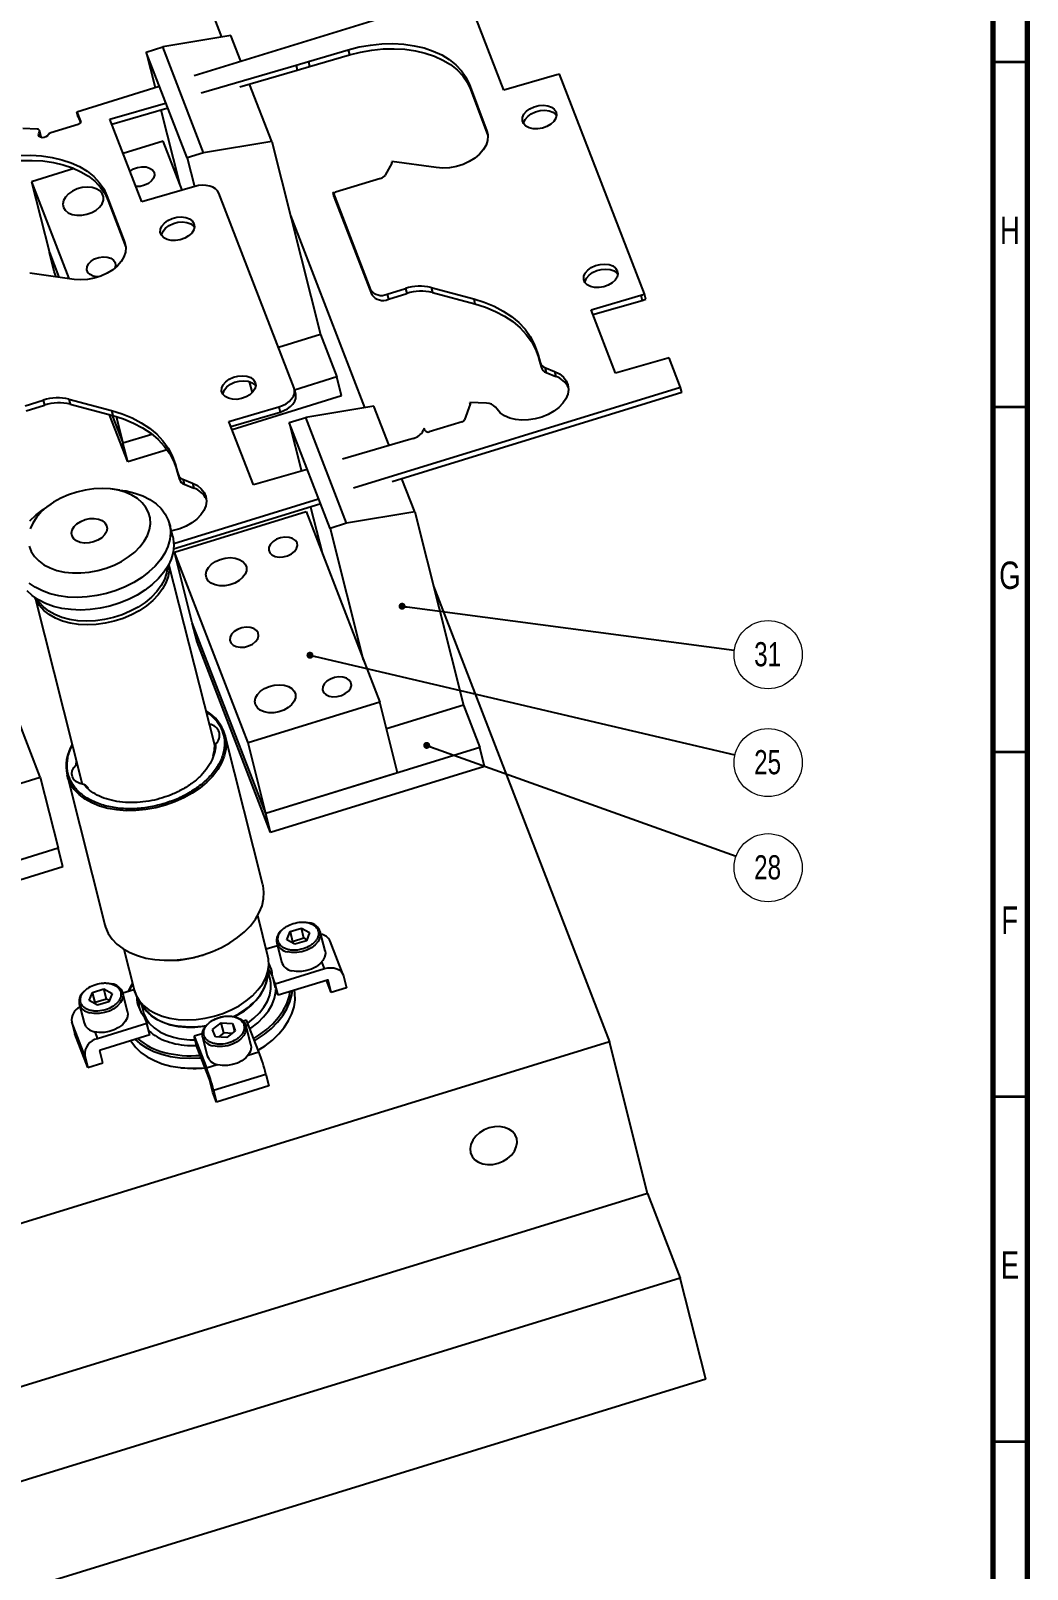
# Model space of a CAD drawing. Header units: millimetres. Extents: x 4 to 895, y 5 to 1495.
# Drawn here: x 750.6 to 895, y 181.5 to 404.5 of the extents above; entities that cross this region are included whole.
import ezdxf

# ---------------------------------------------------------------- set-up
doc = ezdxf.new("R2010")
doc.units = ezdxf.units.MM
doc.styles.add('SLDTEXTSTYLE0', font='TXT', dxfattribs={"width": 0.75})
doc.dimstyles.new('SLDDIMSTYLE1', dxfattribs={"dimtxt": 0.18, "dimasz": 1.016, "dimexe": 0, "dimexo": 0.0625, "dimgap": 0, "dimtad": 0, "dimtih": 1, "dimtoh": 1, "dimdec": 0, "dimrnd": 1e-09, "dimzin": 0, "dimdsep": 46, "dimtxsty": 'Standard', "dimblk1": 'DOT', "dimblk2": 'DOT', "dimsah": 1, "dimcen": 0.09, "dimadec": 0, "dimazin": 0, "dimtfac": 1.016, "dimtdec": 0, "dimtofl": 0, "dimtmove": 0, "dimatfit": 3, "dimldrblk": 'DOT', "dimfxl": 1, "dimfrac": 2, "dimtolj": 1, "dimtzin": 0, "dimarcsym": 0})

# ---------------------------------------------------------------- blocks, each defined once
blk = doc.blocks.new('SW_NOTE_27')
at = {"color": 0, "linetype": 'Continuous', "lineweight": 0}
blk.add_circle((4.81, -1.13), 4.94, dxfattribs=at)
at = {"color": 0, "linetype": 'Continuous', "lineweight": 0, "insert": (4.74, 0.68), "char_height": 3.5, "attachment_point": 2, "style": 'SLDTEXTSTYLE0'}
blk.add_mtext('25', dxfattribs=at)
blk = doc.blocks.new('_Dot')
at = {"color": 0, "linetype": 'ByBlock', "lineweight": -2}
blk.add_line((-0.5, 0), (-1, 0), dxfattribs=at)
at = {"color": 0, "linetype": 'ByBlock', "const_width": 0.5}
blk.add_lwpolyline([(-0.25, 0, 1), (0.25, 0, 1)], format="xyb", close=True, dxfattribs=at)
blk = doc.blocks.new('SW_NOTE_30')
at = {"color": 0, "linetype": 'Continuous', "lineweight": 0}
blk.add_circle((4.65, -1.67), 4.94, dxfattribs=at)
at = {"color": 0, "linetype": 'Continuous', "lineweight": 0, "insert": (4.58, 0.14), "char_height": 3.5, "attachment_point": 2, "style": 'SLDTEXTSTYLE0'}
blk.add_mtext('28', dxfattribs=at)
blk = doc.blocks.new('SW_NOTE_33')
at = {"color": 0, "linetype": 'Continuous', "lineweight": 0}
blk.add_circle((4.9, -0.65), 4.94, dxfattribs=at)
at = {"color": 0, "linetype": 'Continuous', "lineweight": 0, "insert": (4.83, 1.16), "char_height": 3.5, "attachment_point": 2, "style": 'SLDTEXTSTYLE0'}
blk.add_mtext('31', dxfattribs=at)

msp = doc.modelspace()

# ---------------------------------------------------------------- linework, layer by layer
at = {"color": 7, "linetype": 'Continuous', "lineweight": 70}
for p, q in [((895, 1495), (895, 5)), ((890, 1490), (890, 10))]:
    msp.add_line(p, q, dxfattribs=at)
at = {"color": 7, "linetype": 'Continuous', "lineweight": 25}
for p, q in [((771.713, 420.584), (778.272, 403.581)), ((774.326, 398.02), (801.925, 406.538)), ((819.176, 395.892), (814.548, 407.859)), ((779.617, 403.807), (769.753, 402.155)), ((781.049, 400.095), (779.617, 403.807)), ((767.369, 401.419), (769.753, 402.155)), ((775.672, 386.811), (769.753, 402.155)), ((790.849, 400.067), (796.611, 401.742)), ((796.611, 401.742), (796.796, 401.01)), ((773.288, 386.075), (767.369, 401.419)), ((767.369, 401.419), (768.667, 396.273)), ((775.295, 395.509), (789.061, 399.514)), ((789.061, 399.514), (790.849, 400.067)), ((789.061, 399.514), (789.246, 398.782)), ((789.246, 398.782), (791.034, 399.334)), ((790.849, 400.067), (791.034, 399.334)), ((791.034, 399.334), (796.796, 401.01)), ((780.922, 396.36), (789.246, 398.782)), ((826.843, 398.122), (819.176, 395.892)), ((839.554, 366.35), (827.258, 398.222)), ((757.314, 392.769), (769.237, 396.449)), ((785.537, 388.463), (782.332, 396.77)), ((814.134, 396.785), (816.701, 389.932)), ((814.134, 396.785), (814.319, 396.053)), ((814.319, 396.053), (816.842, 389.318)), ((757.314, 392.769), (757.847, 391.388)), ((757.499, 392.037), (757.314, 392.769)), ((762.089, 391.667), (770.174, 394.02)), ((762.362, 390.961), (770.359, 393.287)), ((769.486, 393.033), (772.177, 382.372)), ((751.569, 390.231), (749.466, 390.347)), ((757.489, 390.934), (753.532, 389.713)), ((757.499, 392.037), (757.828, 391.185)), ((766.716, 379.7), (762.089, 391.667)), ((751.779, 389.55), (751.906, 389.866)), ((751.906, 389.866), (752.091, 389.133)), ((752.103, 389.282), (751.918, 390.014)), ((752.055, 389.045), (752.091, 389.133)), ((769.809, 388.51), (764.003, 386.718)), ((772.552, 381.398), (769.809, 388.51)), ((785.537, 388.463), (775.672, 386.811)), ((785.537, 388.463), (792.607, 360.452)), ((775.672, 386.811), (773.288, 386.075)), ((773.288, 386.075), (774.337, 381.917)), ((756.918, 384.531), (750.733, 382.622)), ((802.956, 385.304), (801.996, 383.593)), ((809.384, 384.657), (802.957, 385.556)), ((802.957, 385.556), (802.992, 385.418)), ((750.733, 382.622), (753.322, 372.366)), ((750.733, 382.622), (756.152, 368.574)), ((774.383, 381.931), (766.716, 379.7)), ((801.324, 383.106), (794.781, 381.087)), ((761.675, 380.594), (764.242, 373.741)), ((761.675, 380.594), (761.86, 379.861)), ((761.86, 379.861), (764.383, 373.127)), ((788.779, 352.71), (777.884, 380.951)), ((794.42, 381.07), (799.875, 366.962)), ((794.605, 380.337), (794.42, 381.07)), ((794.605, 380.337), (800.06, 366.229)), ((788.249, 377.718), (798.989, 349.878)), ((753.322, 372.366), (754.707, 368.776)), ((754.015, 369.619), (753.322, 372.366)), ((756.924, 368.466), (750.498, 369.365)), ((754.32, 368.83), (754.015, 369.619)), ((799.875, 366.962), (800.06, 366.229)), ((802.257, 366.324), (804.91, 367.144)), ((802.257, 366.324), (802.442, 365.591)), ((802.442, 365.591), (805.095, 366.411)), ((804.91, 367.144), (805.095, 366.411)), ((808.629, 367.287), (814.804, 365.634)), ((808.629, 367.287), (808.814, 366.555)), ((808.814, 366.555), (814.989, 364.901)), ((831.806, 364.059), (839.016, 366.156)), ((839.016, 366.156), (839.201, 365.424)), ((839.739, 365.618), (839.554, 366.35)), ((814.804, 365.634), (814.989, 364.901)), ((835.366, 354.852), (831.806, 364.059)), ((832.079, 363.352), (839.201, 365.424)), ((792.607, 360.452), (786.517, 358.573)), ((792.607, 360.452), (794.975, 354.315)), ((824.003, 357.915), (824.128, 357.471)), ((824.003, 357.915), (824.188, 357.182)), ((824.128, 357.471), (824.431, 356.394)), ((824.128, 357.471), (824.313, 356.738)), ((824.188, 357.182), (824.313, 356.738)), ((843.119, 357.108), (835.366, 354.852)), ((844.781, 352.8), (843.119, 357.108)), ((824.313, 356.738), (824.616, 355.662)), ((824.431, 356.394), (824.616, 355.662)), ((825.131, 355.695), (826.522, 355.13)), ((825.131, 355.695), (825.316, 354.963)), ((825.316, 354.963), (826.707, 354.398)), ((826.522, 355.13), (826.707, 354.398)), ((782.292, 353.647), (782.703, 352.021)), ((789.011, 351.829), (788.826, 352.562)), ((794.975, 354.315), (788.86, 352.427)), ((795.669, 351.568), (794.975, 354.315)), ((844.781, 352.8), (797.411, 338.179)), ((844.966, 352.067), (844.781, 352.8)), ((749.798, 350.133), (752.451, 350.952)), ((749.983, 349.4), (752.636, 350.22)), ((752.451, 350.952), (752.636, 350.22)), ((756.17, 351.096), (762.345, 349.442)), ((756.17, 351.096), (756.355, 350.363)), ((756.355, 350.363), (762.53, 348.71)), ((795.669, 351.568), (779.809, 346.673)), ((844.966, 352.067), (803.005, 339.116)), ((814.287, 350.353), (813.477, 348.125)), ((816.658, 350.509), (814.237, 350.596)), ((814.237, 350.596), (814.293, 350.374)), ((764.67, 342), (762.03, 348.844)), ((762.345, 349.442), (762.53, 348.71)), ((762.438, 348.734), (763.977, 344.747)), ((763.01, 348.575), (763.977, 344.747)), ((779.347, 347.867), (786.556, 349.965)), ((779.62, 347.16), (786.741, 349.232)), ((786.556, 349.965), (786.741, 349.232)), ((788.086, 347.715), (790.471, 348.451)), ((800.335, 350.103), (790.471, 348.451)), ((796.39, 333.107), (790.471, 348.451)), ((802.545, 344.374), (800.335, 350.103)), ((818.186, 349.627), (817.962, 349.939)), ((763.977, 344.747), (768.162, 346.039)), ((782.907, 338.661), (779.347, 347.867)), ((788.086, 347.715), (789.861, 340.684)), ((794.005, 332.371), (788.086, 347.715)), ((807.633, 346.901), (807.487, 346.537)), ((807.777, 346.529), (807.633, 346.901)), ((813.119, 347.835), (808.372, 346.37)), ((764.67, 342), (763.977, 344.747)), ((770.384, 343.764), (764.67, 342)), ((805.342, 345.188), (795.78, 342.406)), ((806.063, 345.411), (805.342, 345.188)), ((771.544, 341.724), (771.669, 341.279)), ((771.544, 341.724), (771.729, 340.991)), ((771.669, 341.279), (771.972, 340.203)), ((771.669, 341.279), (771.854, 340.547)), ((771.729, 340.991), (771.854, 340.547)), ((771.854, 340.547), (772.157, 339.471)), ((771.972, 340.203), (772.157, 339.471)), ((772.672, 339.504), (774.063, 338.939)), ((772.672, 339.504), (772.857, 338.771)), ((790.66, 340.917), (782.907, 338.661)), ((806.254, 334.76), (804.406, 339.549)), ((763.537, 337.928), (762.215, 338.078)), ((772.857, 338.771), (774.248, 338.207)), ((774.063, 338.939), (774.248, 338.207)), ((753.52, 335.883), (752.427, 335.124)), ((792.507, 335.876), (771.309, 329.333)), ((792.322, 336.608), (771.342, 330.133)), ((771.45, 328.919), (790.526, 334.806)), ((790.526, 334.806), (801.181, 307.187)), ((791.178, 335.466), (792.894, 328.669)), ((806.254, 334.76), (796.39, 333.107)), ((806.254, 334.76), (813.325, 306.749)), ((771.194, 331.176), (770.731, 333.007)), ((796.39, 333.107), (794.005, 332.371)), ((794.005, 332.371), (798.813, 313.325)), ((782.105, 301.3), (771.45, 328.919)), ((774.039, 318.663), (771.45, 328.919)), ((777.278, 300.945), (770.65, 327.202)), ((808.966, 324.015), (834.457, 257.939)), ((751.258, 322.306), (758.082, 295.275)), ((752.011, 296.304), (742.678, 320.496)), ((784.694, 291.044), (774.039, 318.663)), ((774.733, 315.916), (774.039, 318.663)), ((785.387, 288.297), (774.733, 315.916)), ((776.065, 305.75), (776.585, 305.422)), ((801.181, 307.187), (782.105, 301.3)), ((803.77, 296.932), (801.181, 307.187)), ((813.325, 306.749), (802.161, 303.303)), ((813.325, 306.749), (815.693, 300.611)), ((784.263, 280.681), (778.789, 302.365)), ((784.694, 291.044), (782.105, 301.3)), ((815.693, 300.611), (784.694, 291.044)), ((816.386, 297.864), (815.693, 300.611)), ((803.77, 296.932), (784.694, 291.044)), ((816.386, 297.864), (785.387, 288.297)), ((668.553, 270.545), (752.011, 296.304)), ((752.011, 296.304), (754.6, 286.048)), ((755.883, 296.582), (761.356, 274.899)), ((759.014, 294.687), (758.579, 295.134)), ((785.387, 288.297), (784.694, 291.044)), ((671.142, 260.289), (754.6, 286.048)), ((755.293, 283.301), (754.6, 286.048)), ((755.293, 283.301), (671.836, 257.542)), ((784.996, 270.373), (783.514, 276.244)), ((788.195, 273.922), (789.847, 274.432)), ((789.847, 274.432), (791.028, 273.766)), ((790.216, 272.967), (789.847, 274.432)), ((786.271, 272.278), (786.964, 269.531)), ((787.724, 272.747), (788.195, 273.922)), ((788.905, 272.081), (787.724, 272.747)), ((788.195, 273.922), (788.564, 272.457)), ((788.564, 272.457), (788.504, 272.307)), ((790.216, 272.967), (788.564, 272.457)), ((790.557, 272.591), (788.905, 272.081)), ((790.617, 272.741), (790.216, 272.967)), ((791.028, 273.766), (790.557, 272.591)), ((793.267, 271.122), (792.573, 273.869)), ((795.886, 267.655), (794.003, 272.534)), ((764.122, 271.349), (765.604, 265.477)), ((784.737, 271.396), (786.366, 271.899)), ((784.962, 267.456), (785.103, 268.83)), ((785.325, 267.027), (785.035, 268.173)), ((786.049, 266.341), (793.203, 268.549)), ((759.58, 265.091), (761.232, 265.6)), ((761.232, 265.6), (762.414, 264.935)), ((761.602, 264.135), (761.232, 265.6)), ((765.568, 265.48), (763.972, 264.987)), ((765.568, 265.48), (765.983, 264.404)), ((786.049, 266.341), (785.634, 267.417)), ((785.634, 267.417), (786.049, 265.775)), ((786.465, 264.693), (786.049, 266.341)), ((786.465, 264.693), (786.148, 265.515)), ((793.619, 266.901), (786.465, 264.693)), ((794.176, 265.099), (793.496, 266.863)), ((794.176, 265.099), (793.733, 266.857)), ((796.37, 265.776), (794.176, 265.099)), ((795.936, 267.497), (796.37, 265.776)), ((757.657, 263.446), (758.35, 260.699)), ((759.11, 263.915), (759.58, 265.091)), ((760.291, 263.249), (759.11, 263.915)), ((759.95, 263.625), (759.58, 265.091)), ((759.95, 263.625), (759.89, 263.475)), ((761.602, 264.135), (759.95, 263.625)), ((761.943, 263.759), (760.291, 263.249)), ((762.003, 263.91), (761.602, 264.135)), ((762.414, 264.935), (761.943, 263.759)), ((764.652, 262.29), (763.959, 265.037)), ((765.983, 264.404), (766.397, 262.762)), ((766.242, 264.069), (767.018, 262.926)), ((766.613, 263.522), (766.902, 262.376)), ((766.399, 262.756), (766.403, 262.659)), ((767.035, 261.676), (767.45, 260.6)), ((781.908, 261.097), (781.412, 260.943)), ((783.684, 256.493), (781.908, 261.097)), ((758.451, 255.928), (756.569, 260.807)), ((756.569, 260.807), (757.003, 259.086)), ((758.886, 254.206), (757.003, 259.086)), ((767.45, 260.6), (760.296, 258.393)), ((767.866, 258.952), (760.713, 256.744)), ((767.866, 258.952), (767.45, 260.6)), ((775.476, 259.111), (774.326, 258.756)), ((774.326, 258.756), (776.101, 254.153)), ((774.742, 257.108), (774.326, 258.756)), ((776.984, 259.724), (778.21, 260.697)), ((777.395, 258.661), (776.984, 259.724)), ((778.58, 259.232), (777.831, 258.637)), ((778.21, 260.697), (779.846, 260.607)), ((778.58, 259.232), (778.21, 260.697)), ((779.78, 259.166), (778.58, 259.232)), ((780.256, 259.544), (779.03, 258.571)), ((779.846, 260.607), (780.256, 259.544)), ((779.846, 260.607), (780.138, 259.451)), ((782.511, 257.5), (781.818, 260.247)), ((834.457, 257.939), (567.391, 175.511)), ((761.079, 254.883), (760.636, 256.642)), ((776.517, 252.505), (774.742, 257.108)), ((775.515, 258.656), (776.209, 255.909)), ((779.03, 258.571), (777.395, 258.661)), ((784.307, 257.178), (784.416, 257.254)), ((840.004, 235.962), (834.457, 257.939)), ((758.451, 255.928), (758.886, 254.206)), ((758.886, 254.206), (761.079, 254.883)), ((772.34, 254.205), (772.473, 254.19)), ((777.003, 250.612), (776.56, 252.37)), ((777.113, 250.922), (784.696, 253.262)), ((784.696, 253.262), (785.131, 251.541)), ((777.548, 249.2), (777.003, 250.612)), ((777.113, 250.922), (777.548, 249.2)), ((785.131, 251.541), (777.548, 249.2)), ((840.004, 235.962), (572.939, 153.534)), ((840.004, 235.962), (844.74, 223.687)), ((844.74, 223.687), (577.675, 141.259)), ((848.438, 209.036), (844.74, 223.687)), ((848.438, 209.036), (581.373, 126.608))]:
    msp.add_line(p, q, dxfattribs=at)
at = {"color": 7, "linetype": 'Continuous', "lineweight": 35}
for p, q in [((890, 400), (895, 400)), ((890, 350), (895, 350)), ((890, 300), (895, 300)), ((890, 250), (895, 250)), ((890, 200), (895, 200))]:
    msp.add_line(p, q, dxfattribs=at)
at = {"color": 8, "linetype": 'Continuous', "lineweight": 25}
for p, q in [((757.847, 391.388), (757.86, 391.338)), ((751.779, 389.55), (751.882, 389.141)), ((816.701, 389.932), (816.83, 389.423)), ((764.242, 373.741), (764.371, 373.232)), ((757.19, 298.114), (757.238, 298.617)), ((758.872, 294.684), (758.302, 295.23)), ((793.203, 268.549), (792.817, 269.549)), ((793.733, 266.857), (793.728, 266.87)), ((759.911, 259.393), (760.296, 258.393)), ((782.13, 256.014), (783.684, 256.493)), ((776.101, 254.153), (777.656, 254.633))]:
    msp.add_line(p, q, dxfattribs=at)
at = {"color": 7, "linetype": 'Continuous', "lineweight": 25, "flags": 128}
for points in [[(796.611, 401.742), (798.223, 402.148), (799.854, 402.435), (801.485, 402.598), (803.095, 402.637), (804.665, 402.55), (806.175, 402.339), (807.607, 402.007), (808.943, 401.556), (810.167, 400.994), (811.263, 400.326), (812.219, 399.562), (813.022, 398.71), (813.663, 397.78), (814.134, 396.785)], [(796.796, 401.01), (798.408, 401.416), (800.039, 401.702), (801.67, 401.866), (803.28, 401.904), (804.85, 401.818), (806.36, 401.607), (807.792, 401.274), (809.128, 400.824), (810.352, 400.261), (811.448, 399.594), (812.404, 398.829), (813.207, 397.977), (813.848, 397.048), (814.319, 396.053)], [(826.734, 392.732), (826.806, 392.286), (826.695, 391.819), (826.407, 391.364), (825.965, 390.955), (825.401, 390.623), (824.758, 390.392), (824.083, 390.28), (823.426, 390.294), (822.835, 390.434), (822.355, 390.69), (822.022, 391.041), (821.859, 391.463), (821.879, 391.924), (822.081, 392.39), (822.449, 392.826), (822.956, 393.2), (823.565, 393.484), (824.231, 393.657), (824.903, 393.707), (825.533, 393.629), (826.073, 393.429), (826.484, 393.123), (826.734, 392.732)], [(822.035, 391.021), (822.064, 391.192), (822.266, 391.658), (822.634, 392.094), (823.141, 392.468), (823.75, 392.752), (824.416, 392.925), (825.088, 392.974), (825.718, 392.896), (826.258, 392.697), (826.669, 392.39), (826.802, 392.224)], [(757.847, 391.388), (757.861, 391.326), (757.856, 391.26), (757.832, 391.193), (757.791, 391.128), (757.734, 391.068), (757.662, 391.014), (757.579, 390.969), (757.489, 390.934)], [(751.906, 389.866), (751.923, 389.933), (751.922, 389.998), (751.902, 390.059), (751.863, 390.114), (751.809, 390.16), (751.74, 390.196), (751.659, 390.22), (751.569, 390.231)], [(753.185, 389.448), (753.044, 389.262), (752.821, 389.112), (752.549, 389.021), (752.267, 389.003), (752.018, 389.06), (751.838, 389.183), (751.754, 389.355), (751.779, 389.55)], [(816.701, 389.932), (816.845, 389.289), (816.807, 388.613), (816.59, 387.928), (816.2, 387.256), (815.652, 386.621), (814.962, 386.043), (814.155, 385.542), (813.257, 385.134), (812.298, 384.834), (811.311, 384.651), (810.329, 384.591), (809.384, 384.657)], [(744.152, 385.551), (745.764, 385.957), (747.395, 386.243), (749.026, 386.407), (750.636, 386.446), (752.206, 386.359), (753.716, 386.148), (755.148, 385.815), (756.484, 385.365), (757.708, 384.803), (758.804, 384.135), (759.76, 383.37), (760.563, 382.518), (761.204, 381.589), (761.675, 380.594)], [(744.337, 384.818), (745.949, 385.224), (747.58, 385.511), (749.211, 385.674), (750.821, 385.713), (752.391, 385.626), (753.901, 385.416), (755.333, 385.083), (756.669, 384.633), (757.893, 384.07), (758.989, 383.403), (759.945, 382.638), (760.748, 381.786), (761.389, 380.856), (761.86, 379.861)], [(764.993, 384.157), (765.011, 384.172), (765.519, 384.488), (766.11, 384.703), (766.733, 384.798), (767.331, 384.765), (767.852, 384.607), (768.249, 384.337), (768.487, 383.981)], [(768.487, 383.981), (768.546, 383.569), (768.419, 383.137), (768.118, 382.726), (767.669, 382.37), (767.114, 382.101), (766.5, 381.944), (765.883, 381.913), (765.86, 381.914)], [(755.37, 378.902), (755.637, 378.472), (756.066, 378.124), (756.632, 377.881), (757.298, 377.757), (758.023, 377.761), (758.761, 377.892), (759.465, 378.142), (760.093, 378.495), (760.603, 378.929), (760.964, 379.417), (761.153, 379.928), (761.159, 380.431), (760.981, 380.892), (760.631, 381.284), (760.129, 381.582), (759.508, 381.767), (758.807, 381.827), (758.07, 381.759), (757.343, 381.567), (756.672, 381.263), (756.099, 380.866), (755.659, 380.402), (755.382, 379.898), (755.283, 379.388), (755.37, 378.902)], [(777.884, 380.951), (777.694, 381.289), (777.405, 381.58), (777.027, 381.816), (776.575, 381.986), (776.064, 382.085), (775.515, 382.109), (774.948, 382.057), (774.383, 381.931)], [(774.275, 376.541), (774.347, 376.095), (774.235, 375.627), (773.948, 375.172), (773.506, 374.764), (772.942, 374.431), (772.299, 374.201), (771.624, 374.088), (770.966, 374.103), (770.376, 374.243), (769.896, 374.498), (769.562, 374.85), (769.4, 375.272), (769.42, 375.733), (769.621, 376.199), (769.99, 376.635), (770.497, 377.009), (771.106, 377.293), (771.772, 377.466), (772.444, 377.515), (773.074, 377.437), (773.614, 377.238), (774.025, 376.931), (774.275, 376.541)], [(769.576, 374.83), (769.605, 375.001), (769.806, 375.466), (770.175, 375.902), (770.682, 376.276), (771.291, 376.56), (771.956, 376.734), (772.629, 376.783), (773.259, 376.705), (773.799, 376.505), (774.21, 376.199), (774.343, 376.033)], [(764.242, 373.741), (764.385, 373.097), (764.348, 372.421), (764.13, 371.736), (763.741, 371.065), (763.192, 370.43), (762.503, 369.852), (761.696, 369.35), (760.798, 368.943), (759.839, 368.643), (758.852, 368.46), (757.869, 368.4), (756.924, 368.466)], [(760.511, 368.84), (760.252, 368.842), (759.686, 368.939), (759.221, 369.155), (758.9, 369.471), (758.75, 369.86), (758.785, 370.287), (759.001, 370.713), (759.38, 371.101), (759.888, 371.417), (760.479, 371.632), (761.101, 371.727), (761.7, 371.694), (762.22, 371.536), (762.618, 371.267), (762.856, 370.91), (762.856, 370.91)], [(762.856, 370.91), (762.914, 370.498), (762.789, 370.071)], [(835.613, 369.716), (835.685, 369.271), (835.573, 368.803), (835.286, 368.348), (834.844, 367.939), (834.28, 367.607), (833.637, 367.376), (832.962, 367.264), (832.305, 367.278), (831.714, 367.418), (831.234, 367.674), (830.9, 368.026), (830.738, 368.448), (830.758, 368.909), (830.96, 369.374), (831.328, 369.811), (831.835, 370.184), (832.444, 370.468), (833.11, 370.642), (833.782, 370.691), (834.412, 370.613), (834.952, 370.413), (835.363, 370.107), (835.613, 369.716)], [(830.914, 368.005), (830.943, 368.176), (831.144, 368.642), (831.513, 369.078), (832.02, 369.452), (832.629, 369.736), (833.295, 369.909), (833.967, 369.958), (834.597, 369.88), (835.137, 369.681), (835.548, 369.374), (835.681, 369.208)], [(814.804, 365.634), (816.342, 365.153), (817.777, 364.563), (819.096, 363.869), (820.287, 363.076), (821.34, 362.193), (822.245, 361.226), (822.995, 360.184), (823.583, 359.077), (824.003, 357.915)], [(814.989, 364.901), (816.527, 364.42), (817.962, 363.83), (819.281, 363.136), (820.472, 362.344), (821.525, 361.46), (822.43, 360.493), (823.18, 359.452), (823.768, 358.345), (824.188, 357.182)], [(826.522, 355.13), (827.224, 354.768), (827.793, 354.309), (828.209, 353.769), (828.46, 353.163), (828.536, 352.514), (828.436, 351.84), (828.163, 351.166), (827.726, 350.512), (827.138, 349.901), (826.42, 349.351), (825.594, 348.881), (824.688, 348.507), (823.731, 348.24), (822.754, 348.089), (821.79, 348.06), (820.87, 348.152), (820.023, 348.364), (819.278, 348.688), (818.659, 349.114), (818.186, 349.627)], [(783.154, 353.525), (783.226, 353.079), (783.114, 352.612), (782.827, 352.157), (782.385, 351.748), (781.821, 351.416), (781.178, 351.185), (780.503, 351.073), (779.845, 351.087), (779.255, 351.227), (778.775, 351.483), (778.441, 351.834), (778.278, 352.256), (778.299, 352.717), (778.5, 353.183), (778.869, 353.619), (779.376, 353.993), (779.985, 354.277), (780.65, 354.45), (781.323, 354.5), (781.953, 354.422), (782.493, 354.222), (782.904, 353.916), (783.154, 353.525)], [(778.455, 351.814), (778.484, 351.985), (778.685, 352.451), (779.053, 352.887), (779.561, 353.261), (780.17, 353.545), (780.835, 353.718), (781.508, 353.767), (782.138, 353.689), (782.678, 353.49), (783.088, 353.183), (783.222, 353.017)], [(786.556, 349.965), (787.114, 350.168), (787.624, 350.436), (788.067, 350.76), (788.424, 351.126), (788.682, 351.52), (788.83, 351.926), (788.863, 352.328), (788.779, 352.71)], [(786.741, 349.232), (787.299, 349.435), (787.809, 349.704), (788.251, 350.027), (788.609, 350.393), (788.866, 350.787), (789.015, 351.193), (789.048, 351.596), (789.011, 351.829)], [(762.345, 349.442), (763.883, 348.962), (765.318, 348.372), (766.637, 347.677), (767.828, 346.885), (768.881, 346.001), (769.786, 345.035), (770.536, 343.993), (771.123, 342.886), (771.544, 341.724)], [(762.53, 348.71), (764.068, 348.229), (765.503, 347.639), (766.822, 346.945), (768.013, 346.152), (769.066, 345.269), (769.971, 344.302), (770.721, 343.261), (771.308, 342.154), (771.729, 340.991)], [(767.703, 334.673), (767.323, 335.416), (766.783, 336.093), (766.094, 336.691), (765.269, 337.198), (764.325, 337.604), (763.279, 337.902), (762.152, 338.085), (760.967, 338.15), (759.745, 338.096), (758.511, 337.924), (757.289, 337.637), (756.102, 337.241), (754.974, 336.743), (753.927, 336.153), (752.981, 335.483), (752.155, 334.746), (751.464, 333.955), (750.921, 333.127), (750.539, 332.278)], [(763.537, 337.928), (764.475, 337.789), (765.713, 337.492), (766.855, 337.08), (767.881, 336.56), (768.777, 335.939), (769.528, 335.227), (770.122, 334.436), (770.55, 333.578)], [(774.063, 338.939), (774.765, 338.577), (775.334, 338.118), (775.75, 337.577), (776, 336.972), (776.077, 336.322), (775.977, 335.649), (775.704, 334.975), (775.266, 334.321), (774.679, 333.709), (773.96, 333.16), (773.135, 332.69), (772.228, 332.316), (771.272, 332.049), (770.988, 331.992)], [(750.407, 329.766), (750.704, 328.996), (751.165, 328.284), (751.781, 327.645), (752.54, 327.091), (753.427, 326.634), (754.424, 326.281), (755.513, 326.04), (756.672, 325.915), (757.879, 325.91), (759.11, 326.023), (760.341, 326.253), (761.548, 326.596), (762.708, 327.044), (763.798, 327.589), (764.797, 328.221), (765.686, 328.926), (766.446, 329.692), (767.064, 330.503), (767.528, 331.344), (767.828, 332.198), (767.958, 333.048), (767.916, 333.879), (767.703, 334.673)], [(750.491, 333.473), (751.405, 334.338), (752.427, 335.124)], [(770.55, 333.578), (770.805, 332.667), (770.882, 331.716), (770.782, 330.742), (770.505, 329.759), (770.055, 328.783), (769.441, 327.829), (768.671, 326.912), (767.757, 326.047), (766.715, 325.248), (765.56, 324.526), (764.311, 323.894), (762.987, 323.361), (761.61, 322.936), (760.2, 322.625), (758.781, 322.434), (757.375, 322.365), (756.003, 322.419), (754.687, 322.596), (753.449, 322.893), (752.308, 323.305), (751.281, 323.826), (750.385, 324.447)], [(761.623, 332.797), (761.698, 332.353), (761.598, 331.888), (761.329, 331.431), (760.909, 331.015), (760.367, 330.668), (759.74, 330.413), (759.071, 330.268), (758.405, 330.242), (757.788, 330.338), (757.261, 330.549), (756.861, 330.861), (756.615, 331.251), (756.54, 331.694), (756.64, 332.16), (756.909, 332.617), (757.329, 333.033), (757.87, 333.38), (758.497, 333.635), (759.166, 333.78), (759.832, 333.806), (760.45, 333.71), (760.976, 333.499), (761.376, 333.187), (761.623, 332.797)], [(771.194, 331.176), (771.267, 330.835), (771.345, 329.885), (771.244, 328.911), (770.967, 327.928), (770.518, 326.951), (769.903, 325.997), (769.133, 325.081), (768.22, 324.216), (767.177, 323.416), (766.023, 322.695), (764.773, 322.062), (763.45, 321.529), (762.072, 321.104), (760.663, 320.794), (759.244, 320.602), (757.837, 320.533), (756.465, 320.588), (755.15, 320.765), (753.911, 321.062), (752.77, 321.474), (751.743, 321.994), (750.847, 322.615), (750.096, 323.327)], [(789.205, 330.277), (788.966, 330.634), (788.569, 330.903), (788.048, 331.062), (787.45, 331.094), (786.828, 330.999), (786.236, 330.784), (785.729, 330.469), (785.35, 330.08), (785.134, 329.654), (785.099, 329.228), (785.249, 328.839), (785.57, 328.522), (786.034, 328.306), (786.6, 328.21), (787.217, 328.241), (787.831, 328.398), (788.387, 328.666), (788.835, 329.022), (789.136, 329.434), (789.263, 329.865), (789.205, 330.277)], [(776.087, 325.199), (776.001, 325.684), (776.099, 326.195), (776.377, 326.698), (776.816, 327.163), (777.389, 327.56), (778.06, 327.864), (778.787, 328.056), (779.525, 328.124), (780.226, 328.063), (780.846, 327.878), (781.348, 327.581), (781.699, 327.189), (781.877, 326.727), (781.871, 326.225), (781.681, 325.714), (781.32, 325.226), (780.81, 324.792), (780.183, 324.439), (779.478, 324.189), (778.74, 324.058), (778.015, 324.054), (777.349, 324.177), (776.784, 324.421), (776.354, 324.768), (776.087, 325.199)], [(783.573, 317.207), (783.335, 317.563), (782.938, 317.833), (782.417, 317.991), (781.819, 318.024), (781.196, 317.928), (780.605, 317.713), (780.097, 317.398), (779.719, 317.01), (779.502, 316.583), (779.467, 316.157), (779.617, 315.768), (779.939, 315.452), (780.403, 315.235), (780.969, 315.139), (781.586, 315.17), (782.2, 315.327), (782.755, 315.596), (783.204, 315.951), (783.505, 316.363), (783.632, 316.794), (783.573, 317.207)], [(797.018, 310.024), (796.78, 310.38), (796.383, 310.65), (795.862, 310.808), (795.264, 310.841), (794.641, 310.745), (794.05, 310.53), (793.542, 310.215), (793.163, 309.826), (792.947, 309.4), (792.912, 308.974), (793.062, 308.585), (793.384, 308.268), (793.848, 308.052), (794.414, 307.956), (795.031, 307.987), (795.645, 308.144), (796.2, 308.412), (796.648, 308.768), (796.949, 309.18), (797.076, 309.611), (797.018, 310.024)], [(783.191, 306.786), (783.104, 307.272), (783.202, 307.782), (783.48, 308.286), (783.919, 308.751), (784.492, 309.147), (785.163, 309.451), (785.89, 309.643), (786.628, 309.711), (787.329, 309.651), (787.949, 309.466), (788.451, 309.168), (788.802, 308.776), (788.98, 308.315), (788.974, 307.812), (788.784, 307.301), (788.423, 306.813), (787.913, 306.379), (787.286, 306.026), (786.581, 305.776), (785.843, 305.645), (785.119, 305.641), (784.452, 305.765), (783.887, 306.008), (783.457, 306.356), (783.191, 306.786)], [(758.302, 295.23), (757.735, 295.381), (757.257, 295.625), (756.894, 295.949), (756.664, 296.338), (756.577, 296.771), (756.64, 297.226), (756.847, 297.682), (757.19, 298.114)], [(775.606, 270.54), (776.97, 271.022), (778.27, 271.607), (779.488, 272.286), (780.604, 273.048), (781.602, 273.882), (782.467, 274.775), (783.185, 275.714), (783.746, 276.684), (784.142, 277.671), (784.365, 278.66), (784.414, 279.636), (784.286, 280.584), (784.263, 280.681)], [(761.356, 274.899), (761.462, 274.537), (761.849, 273.658), (762.402, 272.842), (763.113, 272.101), (763.971, 271.445), (764.962, 270.887), (766.073, 270.432), (767.286, 270.089), (768.583, 269.863), (769.943, 269.758), (771.347, 269.773), (772.774, 269.911), (774.201, 270.168), (775.606, 270.54)], [(765.604, 265.477), (765.892, 264.677), (766.355, 263.909), (766.978, 263.212), (767.749, 262.6), (768.654, 262.082), (769.679, 261.669), (770.803, 261.367), (772.008, 261.182), (773.272, 261.118), (774.571, 261.175), (775.884, 261.353), (777.187, 261.648), (778.455, 262.055), (779.668, 262.566), (780.802, 263.173), (781.838, 263.866), (782.758, 264.63), (783.544, 265.453), (784.184, 266.321), (784.665, 267.217), (784.978, 268.126), (785.119, 269.031), (785.085, 269.916), (784.996, 270.373)], [(793.267, 271.122), (793.309, 270.734), (793.209, 270.222), (792.943, 269.715), (792.524, 269.241), (791.975, 268.826), (791.326, 268.491), (790.612, 268.256), (789.871, 268.132), (789.143, 268.126), (788.468, 268.239)], [(793.203, 268.549), (793.658, 268.653), (794.112, 268.685), (794.549, 268.645), (794.951, 268.534), (795.303, 268.355), (795.592, 268.116), (795.805, 267.827), (795.936, 267.497)], [(765.372, 266.395), (765.072, 265.933), (764.676, 265.204)], [(765.394, 266.309), (765.238, 266.06), (764.804, 265.244)], [(783.596, 256.721), (784.58, 257.369), (785.633, 258.198), (786.56, 259.089), (787.347, 260.03), (787.984, 261.007), (788.462, 262.007), (788.774, 263.015), (788.916, 264.017), (788.885, 265), (788.818, 265.419)], [(782.939, 258.426), (783.665, 258.886), (784.751, 259.694), (785.713, 260.568), (786.537, 261.496), (787.211, 262.464), (787.724, 263.459), (788.07, 264.465), (788.218, 265.234)], [(783.068, 258.092), (783.346, 258.26), (784.484, 259.035), (785.507, 259.881), (786.4, 260.786), (787.151, 261.737), (787.749, 262.721), (788.186, 263.724), (788.456, 264.732), (788.536, 265.332)], [(764.652, 262.29), (764.695, 261.903), (764.595, 261.39), (764.329, 260.883), (763.91, 260.409), (763.361, 259.994), (762.712, 259.66), (761.998, 259.424), (761.257, 259.3), (760.529, 259.295), (759.854, 259.408)], [(775.515, 258.656), (775.488, 258.794), (775.502, 259.299), (775.686, 259.812), (776.031, 260.305), (776.518, 260.753), (777.121, 261.13), (777.807, 261.417), (778.54, 261.598), (779.279, 261.663), (779.986, 261.609), (780.621, 261.439), (781.151, 261.161), (781.547, 260.792), (781.787, 260.35), (781.818, 260.246)], [(765.12, 258.105), (765.217, 257.947), (765.832, 257.138), (766.598, 256.406), (767.506, 255.761), (768.541, 255.213), (769.691, 254.768), (770.937, 254.434), (772.264, 254.214), (773.653, 254.113), (775.083, 254.13), (775.867, 254.19)], [(765.752, 258.3), (766.443, 257.701), (767.383, 257.08), (768.449, 256.557), (769.624, 256.139), (770.892, 255.833), (772.236, 255.643), (773.637, 255.571), (775.075, 255.618), (775.309, 255.637)], [(782.511, 257.5), (782.553, 257.112), (782.454, 256.6), (782.187, 256.093), (781.768, 255.619), (781.22, 255.204), (780.571, 254.869), (779.856, 254.634), (779.115, 254.51), (778.388, 254.504), (777.712, 254.617)], [(783.599, 256.714), (784.127, 257.055), (784.307, 257.178)], [(818.339, 240.33), (819.066, 240.624), (819.724, 241.031), (820.279, 241.532), (820.706, 242.101), (820.981, 242.71), (821.091, 243.328), (821.03, 243.925), (820.803, 244.469), (820.419, 244.935), (819.898, 245.299), (819.267, 245.541), (818.557, 245.652), (817.804, 245.623), (817.045, 245.458), (816.318, 245.165), (815.66, 244.757), (815.105, 244.257), (814.678, 243.687), (814.403, 243.079), (814.293, 242.46), (814.354, 241.864), (814.581, 241.319), (814.965, 240.854), (815.486, 240.49), (816.117, 240.247), (816.827, 240.137), (817.58, 240.165), (818.339, 240.33)]]:
    msp.add_lwpolyline(points, dxfattribs=at)
at = {"color": 8, "linetype": 'Continuous', "lineweight": 25, "flags": 128}
for points in [[(770.631, 327.165), (770.663, 326.295), (770.522, 325.39), (770.209, 324.482), (769.728, 323.586), (769.089, 322.718), (768.302, 321.895), (767.382, 321.13), (766.346, 320.438), (765.212, 319.831), (763.999, 319.319), (762.731, 318.912), (761.428, 318.618), (760.116, 318.44), (758.816, 318.383), (757.552, 318.447), (756.347, 318.632), (755.223, 318.933), (754.199, 319.347), (753.293, 319.864), (752.522, 320.477), (751.899, 321.174), (751.437, 321.942), (751.292, 322.283)], [(770.465, 326.857), (770.46, 326.76), (770.32, 325.863), (770.009, 324.962), (769.533, 324.073), (768.899, 323.213), (768.119, 322.397), (767.207, 321.639), (766.18, 320.953), (765.055, 320.351), (763.853, 319.843), (762.595, 319.44), (761.304, 319.148), (760.002, 318.971), (758.713, 318.915), (757.461, 318.979), (756.266, 319.162), (755.151, 319.461), (754.135, 319.871), (753.238, 320.384), (752.473, 320.991), (751.856, 321.682), (751.585, 322.091)], [(778.789, 302.364), (778.813, 302.267), (778.94, 301.32), (778.892, 300.344), (778.668, 299.355), (778.273, 298.368), (777.711, 297.398), (776.993, 296.459), (776.128, 295.566), (775.13, 294.732), (774.014, 293.97), (772.796, 293.291), (771.496, 292.706), (770.133, 292.224)], [(770.133, 292.224), (768.727, 291.851), (767.3, 291.595), (765.874, 291.457), (764.47, 291.441), (763.109, 291.547), (761.812, 291.773), (760.599, 292.116), (759.489, 292.57), (758.497, 293.129), (757.639, 293.784), (756.928, 294.526), (756.375, 295.342), (755.988, 296.221), (755.882, 296.584)], [(792.573, 273.868), (792.615, 273.481), (792.516, 272.969), (792.249, 272.462), (791.83, 271.988), (791.282, 271.573), (790.633, 271.238), (789.918, 271.003), (789.177, 270.879), (788.45, 270.873), (787.774, 270.986)], [(780.12, 261.584), (780.54, 261.808), (781.578, 262.455), (782.505, 263.178), (783.305, 263.963), (783.962, 264.795), (784.465, 265.66), (784.804, 266.541), (784.972, 267.421), (784.99, 267.727)], [(782.075, 260.664), (782.964, 261.36), (783.764, 262.145), (784.421, 262.978), (784.924, 263.842), (785.262, 264.723), (785.431, 265.603), (785.425, 266.467), (785.325, 267.027)], [(782.389, 259.85), (782.521, 259.941), (783.508, 260.709), (784.358, 261.544), (785.057, 262.429), (785.591, 263.349), (785.951, 264.285), (786.13, 265.221), (786.148, 265.515)], [(763.959, 265.036), (764.001, 264.65), (763.902, 264.137), (763.635, 263.63), (763.216, 263.157), (762.667, 262.741), (762.019, 262.407), (761.304, 262.171), (760.563, 262.047), (759.835, 262.042), (759.16, 262.155)], [(766.902, 262.376), (766.981, 262.106), (767.33, 261.323), (767.843, 260.604), (768.509, 259.961), (769.318, 259.406), (770.253, 258.95), (771.297, 258.601)], [(767.969, 261.846), (768.05, 261.779), (768.859, 261.224), (769.794, 260.768), (770.838, 260.419), (771.972, 260.184), (773.174, 260.066), (774.423, 260.069), (775.695, 260.192), (775.97, 260.235)], [(781.818, 260.246), (781.86, 259.859), (781.76, 259.347), (781.494, 258.84), (781.075, 258.366), (780.526, 257.951), (779.877, 257.616), (779.163, 257.381), (778.422, 257.257), (777.694, 257.251), (777.019, 257.364)]]:
    msp.add_lwpolyline(points, dxfattribs=at)
at = {"color": 7, "linetype": 'Continuous', "lineweight": 25}
for centre, radius, start, end in [((828.12, 393.73), 4.574, 100.86249, 106.22118), ((751.875, 389.226), 0.235, 336.69403, 13.60382), ((753.67, 389.173), 0.558, 104.34296, 150.41518), ((801.029, 384.22), 1.153, 284.84501, 327.01674), ((802.755, 385.431), 0.238, 327.60131, 31.72096), ((794.569, 381.744), 0.691, 257.48594, 287.86262), ((801.444, 368.053), 1.911, 214.82465, 295.19642), ((801.629, 367.32), 1.911, 214.82465, 295.19642), ((807.024, 360.624), 6.854, 76.45278, 107.96273), ((807.209, 359.891), 6.854, 76.45278, 107.96273), ((837.765, 370.463), 4.484, 286.1949, 293.50814), ((837.95, 369.73), 4.484, 286.1949, 293.50814), ((825.49, 356.755), 1.119, 198.7949, 251.28344), ((825.675, 356.022), 1.119, 198.7949, 251.28344), ((825.675, 351.411), 3.16, 25.51264, 70.94697), ((754.564, 344.433), 6.854, 76.45278, 107.96273), ((754.749, 343.7), 6.854, 76.45278, 107.96273), ((814.075, 350.437), 0.227, 338.4346, 44.59519), ((816.714, 348.861), 1.649, 40.84694, 91.96896), ((812.992, 348.357), 0.537, 283.69183, 334.40996), ((805.544, 347.53), 2.182, 283.7496, 332.92869), ((808.169, 346.802), 0.478, 214.81868, 295.17604), ((773.031, 340.564), 1.119, 198.7949, 251.28344), ((773.216, 339.831), 1.119, 198.7949, 251.28344), ((773.216, 335.22), 3.16, 25.51264, 70.94697), ((773.035, 300.735), 5.981, 15.80625, 60.0178), ((776.381, 302.364), 1.608, 309.70375, 85.19995), ((761.732, 297.877), 5.991, 148.35757, 192.46179), ((790.734, 273.256), 1.939, 18.38711, 81.68481), ((788.223, 272.588), 1.977, 129.61575, 189.02647), ((792.438, 271.82), 1.72, 24.52687, 82.60394), ((781.429, 265.504), 4.657, 25.56118, 38.75686), ((781.298, 267.297), 4.338, 1.59081, 28.02207), ((788.798, 270.145), 1.934, 198.50622, 260.16158), ((762.119, 264.425), 1.939, 18.38711, 81.68481), ((778.456, 268.474), 6.585, 311.28486, 351.10388), ((793.654, 266.824), 0.085, 23.09456, 114.81294), ((759.609, 263.756), 1.977, 129.61575, 189.02647), ((770.407, 264.544), 4.426, 181.81218, 220.37846), ((758.621, 261.101), 2.073, 114.1988, 188.15913), ((771.01, 265.538), 4.783, 209.92201, 230.51006), ((772.311, 266.927), 6.635, 217.07853, 261.09227), ((760.184, 261.313), 1.934, 198.50622, 260.16158), ((760.742, 256.136), 2.301, 101.17355, 185.18185), ((760.731, 256.65), 0.0959, 101.17355, 185.18185), ((772.221, 265.448), 9.317, 229.04206, 256.29307), ((752.817, 245.051), 32.919, 14.44387, 20.33965), ((773.809, 271.27), 15.35, 255.68606, 275.11271), ((778.043, 256.522), 1.934, 198.50622, 260.16158), ((774.274, 270.519), 16.427, 263.70493, 275.59402), ((745.234, 242.711), 32.919, 14.44387, 20.33965), ((775.231, 252.028), 1.372, 14.44387, 20.33965)]:
    msp.add_arc(centre, radius, start, end, dxfattribs=at)
at = {"color": 8, "linetype": 'Continuous', "lineweight": 25}
for centre, radius, start, end in [((788.105, 272.892), 1.934, 198.51117, 260.16121), ((759.49, 264.06), 1.934, 198.51117, 260.16121), ((774.942, 271.948), 11.519, 296.10978, 313.0198), ((773.807, 272.698), 12.582, 258.4338, 280.22721), ((774.185, 269.709), 12.324, 255.521, 272.25216), ((774.184, 269.763), 11.529, 255.49736, 271.35486), ((777.349, 259.27), 1.934, 198.51117, 260.16121)]:
    msp.add_arc(centre, radius, start, end, dxfattribs=at)
for points, knots in [([(776.585, 305.422), (776.986, 305.056), (777.764, 304.343), (778.175, 303.465), (778.375, 303.039)], [0, 0, 0, 0, 0.5145394, 1, 1, 1, 1]), ([(777.408, 301.127), (777.401, 300.76), (777.391, 300.21), (777.186, 299.653), (777.118, 299.468)], [0, 0, 0, 0, 0.6672864, 1, 1, 1, 1]), ([(770.048, 292.493), (769.364, 292.308), (767.954, 291.926), (766.122, 291.728), (764.641, 291.705), (763.149, 291.793), (761.369, 292.11), (759.49, 292.806), (757.97, 293.766), (756.862, 294.911), (756.165, 296.183), (755.82, 297.569), (755.931, 298.555), (755.988, 299.061)], [0, 0, 0, 0, 0.09397697, 0.19358313, 0.24552915, 0.2974635, 0.40341234, 0.50936118, 0.61310836, 0.71271451, 0.80669149, 0.90066846, 1, 1, 1, 1]), ([(766.4, 263.836), (766.392, 263.796), (766.363, 263.665), (766.333, 263.442), (766.31, 263.242), (766.307, 263.136), (766.306, 263.121)], [0, 0, 0, 0, 0.163512, 0.5498025, 0.9360477, 1, 1, 1, 1]), ([(767.696, 259.624), (767.73, 259.59), (767.843, 259.474), (768.055, 259.289), (768.615, 258.844), (769.568, 258.266), (770.602, 257.936), (771.104, 257.776)], [0, 0, 0, 0, 0.0414011, 0.1377491, 0.234096, 0.6281838, 1, 1, 1, 1])]:
    msp.add_open_spline(points, degree=3, knots=knots, dxfattribs=at)
at = {"color": 7, "linetype": 'Continuous', "lineweight": 25}
for points, knots in [([(778.375, 303.039), (778.507, 302.593), (778.778, 301.675), (778.691, 300.42), (778.418, 299.377), (777.979, 298.304), (777.145, 296.979), (775.731, 295.506), (773.999, 294.235), (772.088, 293.202), (770.715, 292.725), (770.048, 292.493)], [0, 0, 0, 0, 0.1164968, 0.2399717, 0.3043656, 0.3687451, 0.5000826, 0.6314201, 0.7600283, 0.8835032, 1, 1, 1, 1]), ([(777.408, 301.127), (777.376, 301.091), (777.327, 301.036), (777.275, 300.945), (777.251, 300.88), (777.243, 300.831), (777.247, 300.807), (777.249, 300.797)], [0, 0, 0, 0, 0.3963619, 0.608061, 0.7750515, 0.9037934, 1, 1, 1, 1]), ([(755.988, 299.061), (755.988, 299.062), (756.002, 299.326), (756.21, 299.864), (756.397, 300.477), (756.617, 300.81), (756.666, 300.885)], [0, 0, 0, 0, 0.0023029, 0.4379269, 0.873453, 1, 1, 1, 1]), ([(777.118, 299.468), (777.059, 299.265), (776.882, 298.663), (776.281, 297.672), (775.345, 296.538), (774.154, 295.496), (772.784, 294.59), (771.299, 293.85), (769.745, 293.28), (768.128, 292.872), (766.449, 292.635), (764.745, 292.591), (763.093, 292.757), (761.561, 293.125), (760.238, 293.688), (759.337, 294.219), (758.962, 294.594), (758.872, 294.684)], [0, 0, 0, 0, 0.0371556, 0.1104393, 0.1848256, 0.2592119, 0.3324956, 0.4036691, 0.471895, 0.5401209, 0.6112944, 0.6845781, 0.7589644, 0.8333507, 0.9066344, 0.9778079, 1, 1, 1, 1]), ([(777.234, 300.878), (777.232, 300.638), (777.227, 300.151), (777.073, 299.654), (776.995, 299.401)], [0, 0, 0, 0, 0.4925322, 1, 1, 1, 1]), ([(757.19, 298.114), (757.223, 298.144), (757.274, 298.189), (757.326, 298.199), (757.343, 298.203)], [0, 0, 0, 0, 0.6733218, 1, 1, 1, 1]), ([(758.539, 295.141), (758.529, 295.148), (758.491, 295.175), (758.406, 295.207), (758.338, 295.222), (758.302, 295.23)], [0, 0, 0, 0, 0.1397423, 0.548723, 1, 1, 1, 1]), ([(786.514, 272.373), (786.463, 272.617), (786.385, 272.991), (786.576, 273.53), (786.831, 273.939), (787.198, 274.318), (787.776, 274.753), (788.315, 274.962), (788.665, 275.098)], [0, 0, 0, 0, 0.2394568, 0.3683607, 0.5, 0.6316393, 0.7605432, 1, 1, 1, 1]), ([(788.665, 275.098), (789.035, 275.184), (789.603, 275.317), (790.358, 275.293), (790.908, 275.197), (791.393, 275.017), (791.904, 274.695), (792.306, 274.161), (792.358, 273.519), (792.177, 272.984), (791.92, 272.574), (791.553, 272.195), (790.976, 271.76), (790.437, 271.551), (790.086, 271.415)], [0, 0, 0, 0, 0.1197284, 0.1841803, 0.25, 0.3158197, 0.3802716, 0.5, 0.6197284, 0.6841803, 0.75, 0.8158197, 0.8802716, 1, 1, 1, 1]), ([(790.086, 271.415), (789.717, 271.329), (789.148, 271.196), (788.394, 271.22), (787.843, 271.316), (787.36, 271.497), (786.838, 271.815), (786.642, 272.153), (786.514, 272.373)], [0, 0, 0, 0, 0.2394568, 0.3683607, 0.5, 0.6316393, 0.7605432, 1, 1, 1, 1]), ([(770.796, 269.77), (770.972, 269.764), (771.862, 269.734), (773.506, 269.962), (774.913, 270.335), (775.596, 270.516)], [0, 0, 0, 0, 0.1126047, 0.5692046, 1, 1, 1, 1]), ([(761.472, 262.584), (761.103, 262.497), (760.534, 262.364), (759.779, 262.388), (759.23, 262.484), (758.744, 262.665), (758.233, 262.987), (757.831, 263.52), (757.78, 264.162), (757.96, 264.698), (758.218, 265.108), (758.584, 265.486), (759.162, 265.922), (759.701, 266.13), (760.051, 266.266)], [0, 0, 0, 0, 0.1197284, 0.1841803, 0.25, 0.3158197, 0.3802716, 0.5, 0.6197284, 0.6841803, 0.75, 0.8158197, 0.8802716, 1, 1, 1, 1]), ([(760.051, 266.266), (760.421, 266.353), (760.989, 266.486), (761.744, 266.462), (762.294, 266.366), (762.777, 266.185), (763.299, 265.866), (763.495, 265.528), (763.623, 265.308)], [0, 0, 0, 0, 0.2394568, 0.3683607, 0.5, 0.6316393, 0.7605432, 1, 1, 1, 1]), ([(763.623, 265.308), (763.674, 265.065), (763.753, 264.69), (763.561, 264.151), (763.306, 263.742), (762.939, 263.363), (762.362, 262.928), (761.822, 262.719), (761.472, 262.584)], [0, 0, 0, 0, 0.2394568, 0.3683607, 0.5, 0.6316393, 0.7605432, 1, 1, 1, 1]), ([(775.759, 258.751), (775.708, 258.995), (775.629, 259.369), (775.82, 259.908), (776.076, 260.317), (776.443, 260.696), (777.02, 261.131), (777.559, 261.34), (777.91, 261.476)], [0, 0, 0, 0, 0.2394568, 0.3683607, 0.5, 0.6316393, 0.7605432, 1, 1, 1, 1]), ([(777.91, 261.476), (778.279, 261.562), (778.848, 261.695), (779.602, 261.671), (780.153, 261.575), (780.636, 261.394), (781.158, 261.076), (781.354, 260.737), (781.482, 260.518)], [0, 0, 0, 0, 0.2394568, 0.3683607, 0.5, 0.6316393, 0.7605432, 1, 1, 1, 1]), ([(781.482, 260.518), (781.533, 260.274), (781.611, 259.9), (781.42, 259.361), (781.164, 258.952), (780.798, 258.572), (780.218, 258.144), (779.348, 257.749), (778.39, 257.58), (777.638, 257.596), (777.088, 257.694), (776.605, 257.875), (776.083, 258.193), (775.886, 258.531), (775.759, 258.751)], [0, 0, 0, 0, 0.1197284, 0.1841803, 0.25, 0.3158197, 0.3802716, 0.5, 0.6197284, 0.6841803, 0.75, 0.8158197, 0.8802716, 1, 1, 1, 1])]:
    msp.add_open_spline(points, degree=3, knots=knots, dxfattribs=at)

# ---------------------------------------------------------------- block references
at = {"color": 7, "linetype": 'Continuous', "lineweight": 0}
for name, p in [('SW_NOTE_33', (852.561, 314.717)), ('SW_NOTE_27', (852.649, 299.548)), ('SW_NOTE_30', (852.808, 284.847))]:
    msp.add_blockref(name, p, dxfattribs=at)

# ---------------------------------------------------------------- texts
at = {"color": 7, "linetype": 'Continuous', "lineweight": 0, "char_height": 3.969, "attachment_point": 2, "style": 'SLDTEXTSTYLE0'}
for s, insert in [('H', (892.49, 377.56)), ('G', (892.487, 327.56)), ('F', (892.458, 277.56)), ('E', (892.508, 227.56))]:
    msp.add_mtext(s, dxfattribs=dict(at, insert=insert))

# ---------------------------------------------------------------- leaders
at = {"color": 7, "linetype": 'Continuous', "lineweight": 0}
for points in [[(804.431, 321.081), (852.561, 314.717)], [(791.086, 313.979), (852.649, 299.548)], [(807.995, 300.913), (852.808, 284.847)]]:
    msp.add_leader(points, dimstyle='SLDDIMSTYLE1', dxfattribs=at)

doc.saveas('drawing.dxf')
